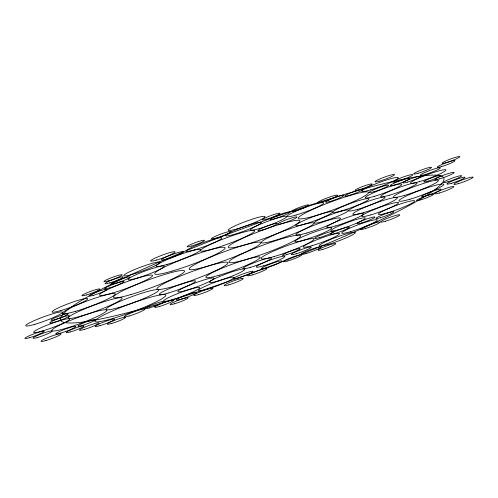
<?xml version="1.0" encoding="UTF-8"?>
<svg xmlns="http://www.w3.org/2000/svg" width="498" height="498" viewBox="0 0 498 498"><rect width="100%" height="100%" fill="white"/><g stroke="black" fill="none" stroke-linecap="round" stroke-linejoin="round"><path stroke-width="0.75" d="M154.834 305.156A204.354 22.422 -20.3 0 0 443.998 179.274A204.354 22.422 -20.3 0 0 157.729 262.72A204.354 22.422 -20.3 0 0 154.834 305.156M330.099 201.466A9.736 1.071 -20.3 0 0 343.881 195.465A9.736 1.071 -20.3 0 0 330.236 199.443A9.736 1.071 -20.3 0 0 330.099 201.466M441.633 166.544A9.431 1.033 -20.3 0 0 454.979 160.736A9.431 1.033 -20.3 0 0 441.77 164.589A9.431 1.033 -20.3 0 0 441.633 166.544M108.458 280.884A9.674 1.058 -20.3 0 0 122.147 274.921A9.674 1.058 -20.3 0 0 108.595 278.874A9.674 1.058 -20.3 0 0 108.458 280.884M451.387 183.314A9.643 1.058 -20.3 0 0 465.032 177.369A9.643 1.058 -20.3 0 0 451.524 181.309A9.643 1.058 -20.3 0 0 451.387 183.314M55.241 319.542A9.176 1.008 -20.3 0 0 68.22 313.889A9.176 1.008 -20.3 0 0 55.371 317.637A9.176 1.008 -20.3 0 0 55.241 319.542M191.413 246.074A9.201 1.008 -20.3 0 0 204.435 240.403A9.201 1.008 -20.3 0 0 191.543 244.163A9.201 1.008 -20.3 0 0 191.413 246.074M359.27 189.738A9.126 1.002 -20.3 0 0 372.187 184.117A9.126 1.002 -20.3 0 0 359.4 187.839A9.126 1.002 -20.3 0 0 359.27 189.738M427.9 181.185A9.051 0.996 -20.3 0 0 440.705 175.607A9.051 0.996 -20.3 0 0 428.031 179.305A9.051 0.996 -20.3 0 0 427.9 181.185M420.735 199.847A9.032 0.99 -20.3 0 0 433.509 194.288A9.032 0.99 -20.3 0 0 420.86 197.974A9.032 0.99 -20.3 0 0 420.735 199.847M93.475 295.295A9.518 1.046 -20.3 0 0 106.946 289.431A9.518 1.046 -20.3 0 0 93.612 293.322A9.518 1.046 -20.3 0 0 93.475 295.295M361.492 222.967A9.487 1.04 -20.3 0 0 374.919 217.122A9.487 1.04 -20.3 0 0 361.629 220.994A9.487 1.04 -20.3 0 0 361.492 222.967M266.492 267.837A10.975 1.201 -20.3 0 0 282.017 261.077A10.975 1.201 -20.3 0 0 266.648 265.559A10.975 1.201 -20.3 0 0 266.492 267.837M305.977 253.563A10.67 1.17 -20.3 0 0 321.073 246.989A10.67 1.17 -20.3 0 0 306.127 251.347A10.67 1.17 -20.3 0 0 305.977 253.563M275.182 218.585A10.657 1.17 -20.3 0 0 290.266 212.017A10.657 1.17 -20.3 0 0 275.332 216.375A10.657 1.17 -20.3 0 0 275.182 218.585M156.646 260.024A13.06 1.432 -20.3 0 0 175.122 251.982A13.06 1.432 -20.3 0 0 156.826 257.31A13.06 1.432 -20.3 0 0 156.646 260.024M263.342 265.882A15.208 1.668 -20.3 0 0 284.856 256.514A15.208 1.668 -20.3 0 0 263.554 262.72A15.208 1.668 -20.3 0 0 263.342 265.882M37.711 337.426A10.246 1.127 -20.3 0 0 52.209 331.12A10.246 1.127 -20.3 0 0 37.854 335.303A10.246 1.127 -20.3 0 0 37.711 337.426M262.639 229.945A10.277 1.127 -20.3 0 0 277.174 223.614A10.277 1.127 -20.3 0 0 262.782 227.81A10.277 1.127 -20.3 0 0 262.639 229.945M395.057 184.864A10.352 1.133 -20.3 0 0 409.705 178.489A10.352 1.133 -20.3 0 0 395.2 182.716A10.352 1.133 -20.3 0 0 395.057 184.864M334.911 233.518A10.259 1.127 -20.3 0 0 349.422 227.2A10.259 1.127 -20.3 0 0 335.054 231.383A10.259 1.127 -20.3 0 0 334.911 233.518M397.703 181.347A10.657 1.17 -20.3 0 0 412.786 174.779A10.657 1.17 -20.3 0 0 397.852 179.131A10.657 1.17 -20.3 0 0 397.703 181.347M115.43 283.43A10.284 1.127 -20.3 0 0 129.978 277.093A10.284 1.127 -20.3 0 0 115.573 281.295A10.284 1.127 -20.3 0 0 115.43 283.43M458.59 183.557A10.259 1.127 -20.3 0 0 473.1 177.238A10.259 1.127 -20.3 0 0 458.733 181.428A10.259 1.127 -20.3 0 0 458.59 183.557M60.675 333.112A10.707 1.177 -20.3 0 0 75.827 326.514A10.707 1.177 -20.3 0 0 60.831 330.89A10.707 1.177 -20.3 0 0 60.675 333.112M84.28 329.433A10.402 1.139 -20.3 0 0 98.996 323.028A10.402 1.139 -20.3 0 0 84.423 327.273A10.402 1.139 -20.3 0 0 84.28 329.433M252.299 274.94A10.358 1.139 -20.3 0 0 266.959 268.559A10.358 1.139 -20.3 0 0 252.449 272.786A10.358 1.139 -20.3 0 0 252.299 274.94M296.248 253.756A10.67 1.17 -20.3 0 0 311.343 247.182A10.67 1.17 -20.3 0 0 296.397 251.54A10.67 1.17 -20.3 0 0 296.248 253.756M322.617 201.908A10.657 1.17 -20.3 0 0 337.7 195.341A10.657 1.17 -20.3 0 0 322.766 199.692A10.657 1.17 -20.3 0 0 322.617 201.908M425.248 174.468A10.657 1.17 -20.3 0 0 440.332 167.901A10.657 1.17 -20.3 0 0 425.398 172.258A10.657 1.17 -20.3 0 0 425.248 174.468M365.439 228.532A10.259 1.127 -20.3 0 0 379.955 222.22A10.259 1.127 -20.3 0 0 365.588 226.403A10.259 1.127 -20.3 0 0 365.439 228.532M181.39 299.13A10.863 1.189 -20.3 0 0 196.76 292.444A10.863 1.189 -20.3 0 0 181.546 296.876A10.863 1.189 -20.3 0 0 181.39 299.13M149.487 307.926A10.246 1.127 -20.3 0 0 163.985 301.62A10.246 1.127 -20.3 0 0 149.637 305.803A10.246 1.127 -20.3 0 0 149.487 307.926M45.959 340.52A10.707 1.177 -20.3 0 0 61.111 333.928A10.707 1.177 -20.3 0 0 46.109 338.298A10.707 1.177 -20.3 0 0 45.959 340.52M370.805 214.887A19.59 2.148 -20.3 0 0 398.531 202.817A19.59 2.148 -20.3 0 0 371.085 210.816A19.59 2.148 -20.3 0 0 370.805 214.887M304.795 224.05A19.515 2.141 -20.3 0 0 332.409 212.03A19.515 2.141 -20.3 0 0 305.075 219.998A19.515 2.141 -20.3 0 0 304.795 224.05M34.785 324.329A19.571 2.148 -20.3 0 0 62.48 312.271A19.571 2.148 -20.3 0 0 35.065 320.264A19.571 2.148 -20.3 0 0 34.785 324.329M237.266 228.806A19.634 2.154 -20.3 0 0 265.042 216.717A19.634 2.154 -20.3 0 0 237.54 224.729A19.634 2.154 -20.3 0 0 237.266 228.806M370.755 189.825A19.478 2.135 -20.3 0 0 398.313 177.83A19.478 2.135 -20.3 0 0 371.029 185.785A19.478 2.135 -20.3 0 0 370.755 189.825M303.954 240.111A19.59 2.148 -20.3 0 0 331.674 228.04A19.59 2.148 -20.3 0 0 304.228 236.046A19.59 2.148 -20.3 0 0 303.954 240.111M132.736 274.249A19.341 2.123 -20.3 0 0 160.107 262.334A19.341 2.123 -20.3 0 0 133.01 270.233A19.341 2.123 -20.3 0 0 132.736 274.249M389.66 195.123A19.322 2.123 -20.3 0 0 417.007 183.22A19.322 2.123 -20.3 0 0 389.934 191.108A19.322 2.123 -20.3 0 0 389.66 195.123M387.344 212.895A19.285 2.117 -20.3 0 0 414.635 201.011A19.285 2.117 -20.3 0 0 387.618 208.886A19.285 2.117 -20.3 0 0 387.344 212.895M60.787 310.584A19.036 2.092 -20.3 0 0 87.723 298.856A19.036 2.092 -20.3 0 0 61.055 306.631A19.036 2.092 -20.3 0 0 60.787 310.584M409.929 199.212A23.935 2.627 -20.3 0 0 443.799 184.472A23.935 2.627 -20.3 0 0 410.271 194.245A23.935 2.627 -20.3 0 0 409.929 199.212M350.48 231.713A18.98 2.085 -20.3 0 0 377.335 220.023A18.98 2.085 -20.3 0 0 350.748 227.773A18.98 2.085 -20.3 0 0 350.48 231.713M349.316 195.372A9.736 1.071 -20.3 0 0 363.092 189.371A9.736 1.071 -20.3 0 0 349.453 193.349A9.736 1.071 -20.3 0 0 349.316 195.372M168.112 293.085A19.341 2.123 -20.3 0 0 195.484 281.171A19.341 2.123 -20.3 0 0 168.386 289.07A19.341 2.123 -20.3 0 0 168.112 293.085M42.492 330.965A19.266 2.117 -20.3 0 0 69.757 319.094A19.266 2.117 -20.3 0 0 42.766 326.962A19.266 2.117 -20.3 0 0 42.492 330.965M259.334 228.557A19.322 2.123 -20.3 0 0 286.68 216.649A19.322 2.123 -20.3 0 0 259.607 224.542A19.322 2.123 -20.3 0 0 259.334 228.557M374.278 196.349A19.478 2.135 -20.3 0 0 401.842 184.353A19.478 2.135 -20.3 0 0 374.558 192.309A19.478 2.135 -20.3 0 0 374.278 196.349M312.215 245.589A19.285 2.117 -20.3 0 0 339.505 233.711A19.285 2.117 -20.3 0 0 312.489 241.586A19.285 2.117 -20.3 0 0 312.215 245.589M234.465 234.278A19.017 2.085 -20.3 0 0 261.375 222.562A19.017 2.085 -20.3 0 0 234.732 230.325A19.017 2.085 -20.3 0 0 234.465 234.278M446.426 162.547A9.431 1.033 -20.3 0 0 459.779 156.733A9.431 1.033 -20.3 0 0 446.563 160.586A9.431 1.033 -20.3 0 0 446.426 162.547M109.566 282.945A9.674 1.058 -20.3 0 0 123.249 276.988A9.674 1.058 -20.3 0 0 109.703 280.94A9.674 1.058 -20.3 0 0 109.566 282.945M341.721 210.841A19.322 2.123 -20.3 0 0 369.062 198.932A19.322 2.123 -20.3 0 0 341.995 206.826A19.322 2.123 -20.3 0 0 341.721 210.841M447.988 181.795A9.643 1.058 -20.3 0 0 461.634 175.856A9.643 1.058 -20.3 0 0 448.125 179.79A9.643 1.058 -20.3 0 0 447.988 181.795M363.795 212.522A23.705 2.602 -20.3 0 0 397.342 197.918A23.705 2.602 -20.3 0 0 364.131 207.598A23.705 2.602 -20.3 0 0 363.795 212.522M111.801 323.42A9.786 1.077 -20.3 0 0 125.652 317.388A9.786 1.077 -20.3 0 0 111.938 321.384A9.786 1.077 -20.3 0 0 111.801 323.42M287.825 260.946A9.748 1.071 -20.3 0 0 301.62 254.939A9.748 1.071 -20.3 0 0 287.962 258.916A9.748 1.071 -20.3 0 0 287.825 260.946M322.399 249.492A9.443 1.033 -20.3 0 0 335.758 243.678A9.443 1.033 -20.3 0 0 322.536 247.531A9.443 1.033 -20.3 0 0 322.399 249.492M266.704 219.182A9.431 1.033 -20.3 0 0 280.05 213.368A9.431 1.033 -20.3 0 0 266.841 217.221A9.431 1.033 -20.3 0 0 266.704 219.182M166.867 259.053A11.834 1.301 -20.3 0 0 183.613 251.764A11.834 1.301 -20.3 0 0 167.035 256.595A11.834 1.301 -20.3 0 0 166.867 259.053M419.266 181.695A18.862 2.073 -20.3 0 0 445.959 170.073A18.862 2.073 -20.3 0 0 419.534 177.78A18.862 2.073 -20.3 0 0 419.266 181.695M328.089 244.443A19.285 2.117 -20.3 0 0 355.379 232.566A19.285 2.117 -20.3 0 0 328.363 240.441A19.285 2.117 -20.3 0 0 328.089 244.443M172.557 299.622A19.266 2.117 -20.3 0 0 199.816 287.751A19.266 2.117 -20.3 0 0 172.831 295.619A19.266 2.117 -20.3 0 0 172.557 299.622M82.332 325.393A9.481 1.04 -20.3 0 0 95.747 319.554A9.481 1.04 -20.3 0 0 82.469 323.42A9.481 1.04 -20.3 0 0 82.332 325.393M218.18 280.94A18.887 2.073 -20.3 0 0 244.904 269.306A18.887 2.073 -20.3 0 0 218.448 277.019A18.887 2.073 -20.3 0 0 218.18 280.94M174.617 303.755A9.636 1.058 -20.3 0 0 188.244 297.823A9.636 1.058 -20.3 0 0 174.754 301.757A9.636 1.058 -20.3 0 0 174.617 303.755M112.573 293.029A28.268 3.1 -20.3 0 0 152.569 275.618A28.268 3.1 -20.3 0 0 112.978 287.159A28.268 3.1 -20.3 0 0 112.573 293.029M339.3 229.466A18.364 2.017 -20.3 0 0 365.289 218.155A18.364 2.017 -20.3 0 0 339.561 225.656A18.364 2.017 -20.3 0 0 339.3 229.466M322.704 221.579A18.289 2.004 -20.3 0 0 348.588 210.312A18.289 2.004 -20.3 0 0 322.965 217.782A18.289 2.004 -20.3 0 0 322.704 221.579M54.656 322.206A10.402 1.139 -20.3 0 0 69.371 315.8A10.402 1.139 -20.3 0 0 54.799 320.046A10.402 1.139 -20.3 0 0 54.656 322.206M216.25 238.013A10.427 1.145 -20.3 0 0 231.01 231.589A10.427 1.145 -20.3 0 0 216.4 235.847A10.427 1.145 -20.3 0 0 216.25 238.013M379.893 181.035A10.352 1.133 -20.3 0 0 394.541 174.661A10.352 1.133 -20.3 0 0 380.042 178.888A10.352 1.133 -20.3 0 0 379.893 181.035M335.739 225.893A19.59 2.148 -20.3 0 0 363.465 213.829A19.59 2.148 -20.3 0 0 336.019 221.828A19.59 2.148 -20.3 0 0 335.739 225.893M136.906 278.208A19.341 2.123 -20.3 0 0 164.278 266.293A19.341 2.123 -20.3 0 0 137.18 274.193A19.341 2.123 -20.3 0 0 136.906 278.208M439.616 178.863A10.277 1.127 -20.3 0 0 454.157 172.532A10.277 1.127 -20.3 0 0 439.759 176.728A10.277 1.127 -20.3 0 0 439.616 178.863M426.456 195.702A10.259 1.127 -20.3 0 0 440.967 189.383A10.259 1.127 -20.3 0 0 426.599 193.566A10.259 1.127 -20.3 0 0 426.456 195.702M65.375 328.437A29.338 3.218 -20.3 0 0 106.889 310.366A29.338 3.218 -20.3 0 0 65.792 322.343A29.338 3.218 -20.3 0 0 65.375 328.437M250.027 267.482A15.208 1.668 -20.3 0 0 271.541 258.113A15.208 1.668 -20.3 0 0 250.239 264.326A15.208 1.668 -20.3 0 0 250.027 267.482M296.136 215.012A19.478 2.135 -20.3 0 0 323.694 203.01A19.478 2.135 -20.3 0 0 296.41 210.965A19.478 2.135 -20.3 0 0 296.136 215.012M186.694 290.241A19.341 2.123 -20.3 0 0 214.072 278.32A19.341 2.123 -20.3 0 0 186.974 286.219A19.341 2.123 -20.3 0 0 186.694 290.241M29.637 337.663A10.246 1.127 -20.3 0 0 44.135 331.351A10.246 1.127 -20.3 0 0 29.78 335.534A10.246 1.127 -20.3 0 0 29.637 337.663M282.453 223.428A10.277 1.127 -20.3 0 0 296.995 217.097A10.277 1.127 -20.3 0 0 282.596 221.293A10.277 1.127 -20.3 0 0 282.453 223.428M373.967 191.724A10.352 1.133 -20.3 0 0 388.621 185.343A10.352 1.133 -20.3 0 0 374.116 189.57A10.352 1.133 -20.3 0 0 373.967 191.724M319.33 237.702A10.259 1.127 -20.3 0 0 333.841 231.383A10.259 1.127 -20.3 0 0 319.479 235.573A10.259 1.127 -20.3 0 0 319.33 237.702M238.492 277.847A10.358 1.139 -20.3 0 0 253.152 271.46A10.358 1.139 -20.3 0 0 238.635 275.693A10.358 1.139 -20.3 0 0 238.492 277.847M159.316 306.507A10.246 1.127 -20.3 0 0 173.814 300.194A10.246 1.127 -20.3 0 0 159.46 304.384A10.246 1.127 -20.3 0 0 159.316 306.507M245.863 244.593A38.215 4.196 -20.3 0 0 299.939 221.05A38.215 4.196 -20.3 0 0 246.404 236.656A38.215 4.196 -20.3 0 0 245.863 244.593M86.366 294.984A9.518 1.046 -20.3 0 0 99.83 289.12A9.518 1.046 -20.3 0 0 86.496 293.005A9.518 1.046 -20.3 0 0 86.366 294.984M404.563 195.378A23.935 2.627 -20.3 0 0 438.433 180.637A23.935 2.627 -20.3 0 0 404.905 190.41A23.935 2.627 -20.3 0 0 404.563 195.378M380.435 217.707A9.487 1.04 -20.3 0 0 393.868 211.862A9.487 1.04 -20.3 0 0 380.572 215.734A9.487 1.04 -20.3 0 0 380.435 217.707M274.242 240.565A27.994 3.075 -20.3 0 0 313.858 223.316A27.994 3.075 -20.3 0 0 274.635 234.751A27.994 3.075 -20.3 0 0 274.242 240.565M246.747 259.371A38.141 4.183 -20.3 0 0 300.711 235.878A38.141 4.183 -20.3 0 0 247.288 251.453A38.141 4.183 -20.3 0 0 246.747 259.371M75.441 311.356A28.112 3.088 -20.3 0 0 115.219 294.038A28.112 3.088 -20.3 0 0 75.839 305.517A28.112 3.088 -20.3 0 0 75.441 311.356M194.917 249.753A19.017 2.085 -20.3 0 0 221.828 238.038A19.017 2.085 -20.3 0 0 195.185 245.807A19.017 2.085 -20.3 0 0 194.917 249.753M418.133 173.242A9.431 1.033 -20.3 0 0 431.48 167.428A9.431 1.033 -20.3 0 0 418.264 171.281A9.431 1.033 -20.3 0 0 418.133 173.242M274.068 256.557A28.149 3.088 -20.3 0 0 313.896 239.214A28.149 3.088 -20.3 0 0 274.466 250.712A28.149 3.088 -20.3 0 0 274.068 256.557M119.01 307.447A28.112 3.088 -20.3 0 0 158.794 290.135A28.112 3.088 -20.3 0 0 119.408 301.614A28.112 3.088 -20.3 0 0 119.01 307.447M286.836 254.584A9.443 1.033 -20.3 0 0 300.201 248.763A9.443 1.033 -20.3 0 0 286.973 252.623A9.443 1.033 -20.3 0 0 286.836 254.584M131.011 294.523A37.829 4.152 -20.3 0 0 184.546 271.223A37.829 4.152 -20.3 0 0 131.547 286.667A37.829 4.152 -20.3 0 0 131.011 294.523M295.656 210.841A9.431 1.033 -20.3 0 0 309.003 205.033A9.431 1.033 -20.3 0 0 295.787 208.88A9.431 1.033 -20.3 0 0 295.656 210.841M70.598 331.886A9.481 1.04 -20.3 0 0 84.013 326.047A9.481 1.04 -20.3 0 0 70.735 329.913A9.481 1.04 -20.3 0 0 70.598 331.886M206.776 266.418A38.215 4.196 -20.3 0 0 260.846 242.875A38.215 4.196 -20.3 0 0 207.317 258.481A38.215 4.196 -20.3 0 0 206.776 266.418M109.404 287.969A10.284 1.127 -20.3 0 0 123.958 281.631A10.284 1.127 -20.3 0 0 109.548 285.833A10.284 1.127 -20.3 0 0 109.404 287.969M357.664 209.378A19.322 2.123 -20.3 0 0 385.01 197.469A19.322 2.123 -20.3 0 0 357.938 205.363A19.322 2.123 -20.3 0 0 357.664 209.378M439.329 193.012A10.259 1.127 -20.3 0 0 453.84 186.694A10.259 1.127 -20.3 0 0 439.473 190.883A10.259 1.127 -20.3 0 0 439.329 193.012M219.269 275.22A28.878 3.169 -20.3 0 0 260.13 257.429A28.878 3.169 -20.3 0 0 219.674 269.219A28.878 3.169 -20.3 0 0 219.269 275.22M81.523 315.981A28.722 3.15 -20.3 0 0 122.172 298.29A28.722 3.15 -20.3 0 0 81.933 310.017A28.722 3.15 -20.3 0 0 81.523 315.981M213.897 248.639A28.84 3.162 -20.3 0 0 254.708 230.873A28.84 3.162 -20.3 0 0 214.308 242.651A28.84 3.162 -20.3 0 0 213.897 248.639M112.336 318.614A37.829 4.152 -20.3 0 0 165.871 295.308A37.829 4.152 -20.3 0 0 112.878 310.758A37.829 4.152 -20.3 0 0 112.336 318.614M306.942 232.971A23.705 2.602 -20.3 0 0 340.489 218.367A23.705 2.602 -20.3 0 0 307.278 228.047A23.705 2.602 -20.3 0 0 306.942 232.971M167.054 264.426A23.667 2.596 -20.3 0 0 200.545 249.847A23.667 2.596 -20.3 0 0 167.39 259.514A23.667 2.596 -20.3 0 0 167.054 264.426M407.333 182.131A9.431 1.033 -20.3 0 0 420.679 176.317A9.431 1.033 -20.3 0 0 407.464 180.17A9.431 1.033 -20.3 0 0 407.333 182.131M207.249 289.145A18.887 2.073 -20.3 0 0 233.973 277.511A18.887 2.073 -20.3 0 0 207.517 285.223A18.887 2.073 -20.3 0 0 207.249 289.145M385.247 221.286A10.259 1.127 -20.3 0 0 399.757 214.968A10.259 1.127 -20.3 0 0 385.39 219.157A10.259 1.127 -20.3 0 0 385.247 221.286M174.456 286.163A37.829 4.152 -20.3 0 0 227.984 262.857A37.829 4.152 -20.3 0 0 174.991 278.307A37.829 4.152 -20.3 0 0 174.456 286.163M315.576 215.665A37.45 4.109 -20.3 0 0 368.564 192.595A37.45 4.109 -20.3 0 0 316.106 207.89A37.45 4.109 -20.3 0 0 315.576 215.665M172.065 271.111A37.524 4.115 -20.3 0 0 225.164 247.998A37.524 4.115 -20.3 0 0 172.601 263.324A37.524 4.115 -20.3 0 0 172.065 271.111M228.775 284.868A10.246 1.127 -20.3 0 0 243.273 278.556A10.246 1.127 -20.3 0 0 228.918 282.746A10.246 1.127 -20.3 0 0 228.775 284.868M129.2 315.987A11.012 1.208 -20.3 0 0 144.781 309.202A11.012 1.208 -20.3 0 0 129.356 313.703A11.012 1.208 -20.3 0 0 129.2 315.987M99.974 325.642A10.402 1.139 -20.3 0 0 114.689 319.23A10.402 1.139 -20.3 0 0 100.123 323.482A10.402 1.139 -20.3 0 0 99.974 325.642M198.447 294.642A10.246 1.127 -20.3 0 0 212.945 288.33A10.246 1.127 -20.3 0 0 198.596 292.513A10.246 1.127 -20.3 0 0 198.447 294.642"/></g></svg>
